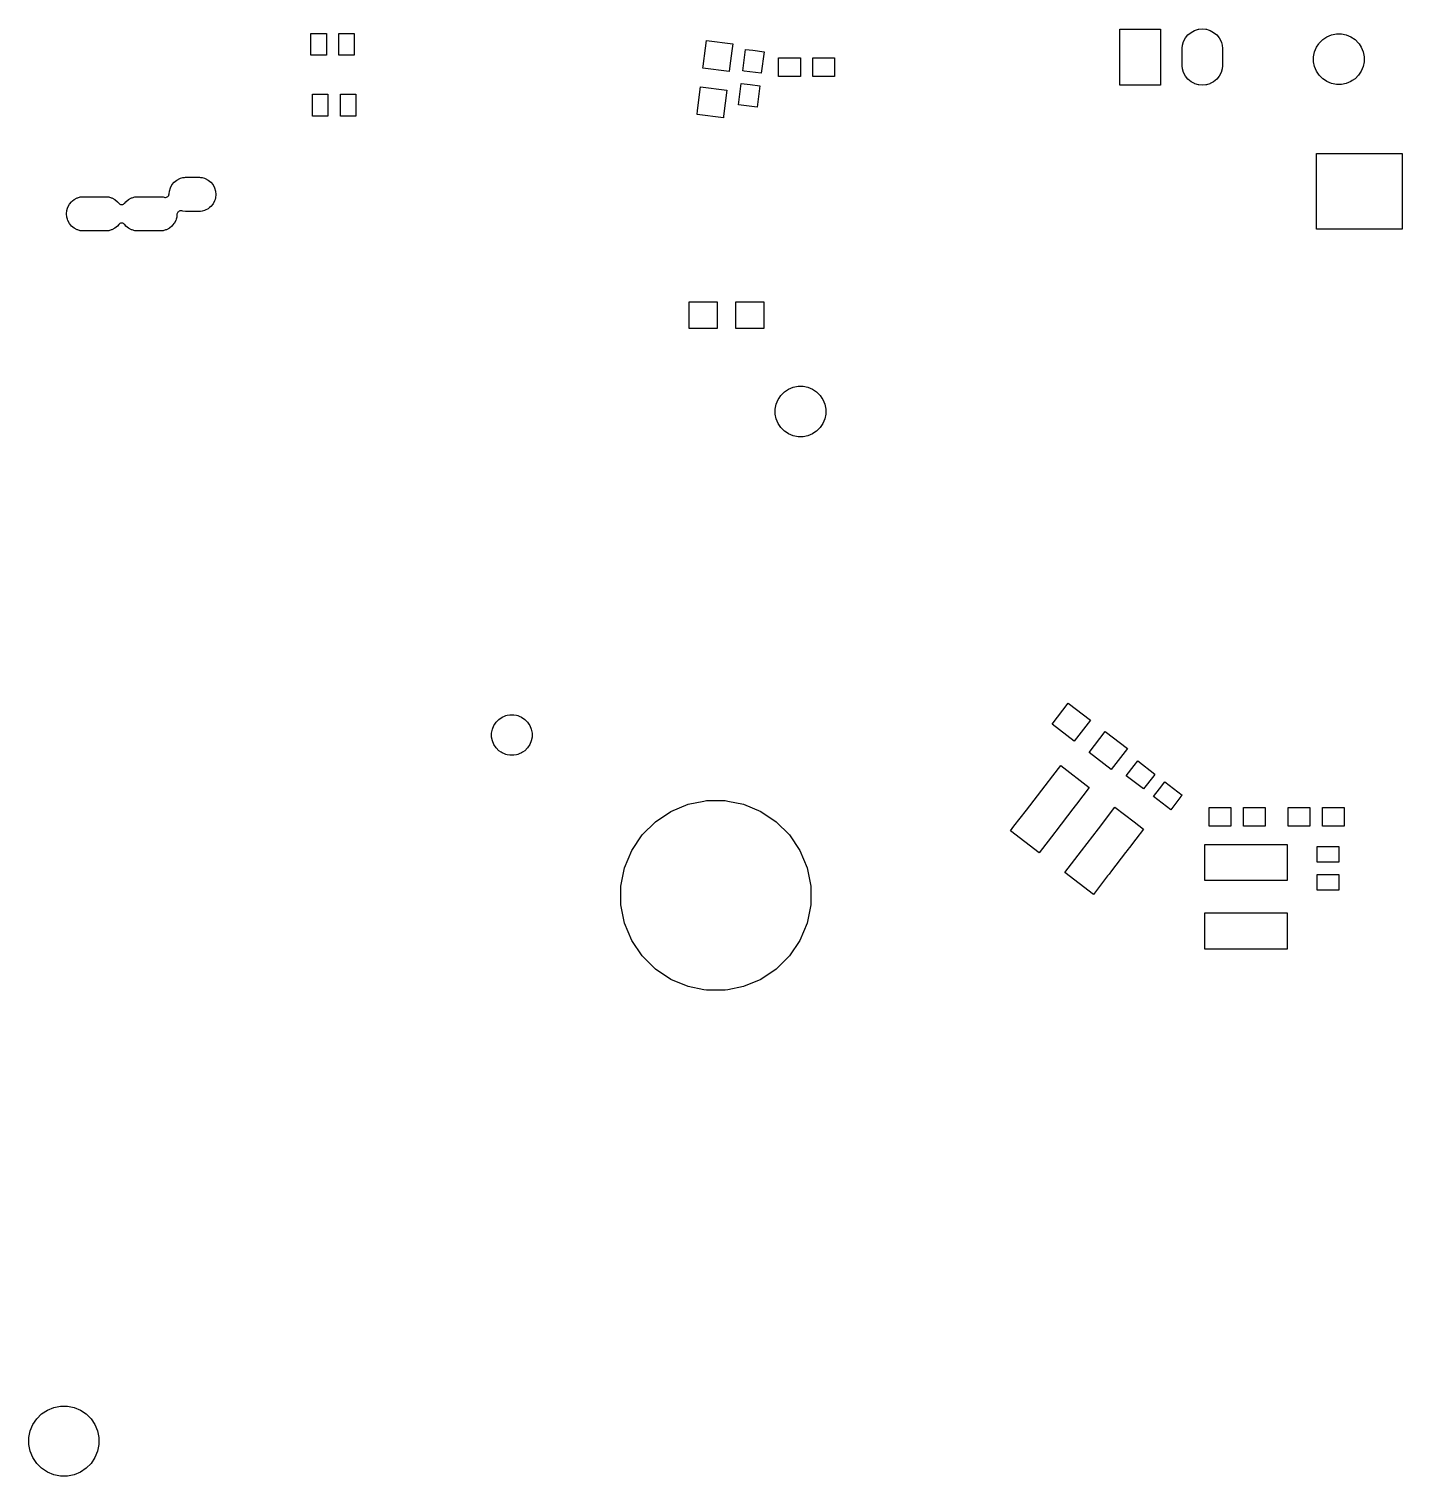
# Model space of a CAD drawing. Extents: x 70 to 174, y -172 to -82.
# Drawn here: x 75.2 to 119.34, y -171.83 to -125.3 of the extents above; entities that cross this region are included whole.
import ezdxf

# ---------------------------------------------------------------- set-up
doc = ezdxf.new("R2010")
doc.units = 0
doc.header["$MEASUREMENT"] = 0
doc.layers.add('BLACK', color=7, linetype='CONTINUOUS')

msp = doc.modelspace()

# ---------------------------------------------------------------- linework, layer by layer
at = {"layer": 'BLACK', "linetype": 'CONTINUOUS'}
for p, q in [((84.2591, -126.148), (84.2591, -125.448)), ((84.2591, -125.448), (84.7591, -125.448)), ((84.7591, -125.448), (84.7591, -126.148)), ((85.1591, -126.148), (85.1591, -125.448)), ((85.1591, -125.448), (85.6591, -125.448)), ((85.6591, -125.448), (85.6591, -126.148)), ((110.273, -127.106), (110.273, -125.306)), ((110.273, -125.306), (111.573, -125.306)), ((111.573, -125.306), (111.573, -127.106)), ((112.32, -125.706), (112.38, -125.593)), ((112.38, -125.593), (112.461, -125.494)), ((112.461, -125.494), (112.56, -125.413)), ((112.56, -125.413), (112.673, -125.352)), ((112.673, -125.352), (112.734, -125.334)), ((112.734, -125.334), (112.796, -125.315)), ((112.796, -125.315), (112.807, -125.314)), ((112.807, -125.314), (112.923, -125.303)), ((112.923, -125.303), (113.039, -125.314)), ((113.039, -125.314), (113.051, -125.315)), ((113.051, -125.315), (113.112, -125.334)), ((113.112, -125.334), (113.173, -125.352)), ((113.173, -125.352), (113.286, -125.413)), ((113.286, -125.413), (113.385, -125.494)), ((113.385, -125.494), (113.466, -125.593)), ((113.466, -125.593), (113.527, -125.706)), ((116.795, -125.645), (116.928, -125.556)), ((116.928, -125.556), (117.076, -125.495)), ((116.928, -125.556), (116.928, -125.556)), ((117.076, -125.495), (117.233, -125.464)), ((117.233, -125.464), (117.393, -125.464)), ((117.393, -125.464), (117.55, -125.495)), ((117.55, -125.495), (117.698, -125.556)), ((117.698, -125.556), (117.698, -125.556)), ((117.698, -125.556), (117.831, -125.645)), ((96.8768, -126.501), (96.9497, -125.924)), ((96.9497, -125.924), (96.9814, -125.672)), ((96.9814, -125.672), (97.8247, -125.779)), ((97.7953, -126.012), (97.7356, -126.485)), ((97.8247, -125.779), (97.7953, -126.012)), ((97.8247, -125.779), (97.8247, -125.779)), ((98.1485, -126.655), (98.2363, -125.96)), ((98.2363, -125.96), (98.2363, -125.96)), ((98.2363, -125.96), (98.4751, -125.99)), ((98.4751, -125.99), (98.8315, -126.035)), ((98.8315, -126.035), (98.7438, -126.73)), ((112.273, -125.924), (112.282, -125.828)), ((112.273, -126.488), (112.273, -125.924)), ((112.282, -125.828), (112.32, -125.706)), ((112.282, -125.828), (112.282, -125.828)), ((112.32, -125.706), (112.32, -125.706)), ((113.527, -125.706), (113.536, -125.736)), ((113.536, -125.736), (113.564, -125.828)), ((113.564, -125.828), (113.565, -125.837)), ((113.565, -125.837), (113.573, -125.924)), ((113.573, -125.924), (113.573, -126.488)), ((116.501, -126.196), (116.532, -126.039)), ((116.532, -126.039), (116.594, -125.891)), ((116.594, -125.891), (116.667, -125.781)), ((116.667, -125.781), (116.682, -125.758)), ((116.682, -125.758), (116.795, -125.645)), ((117.831, -125.645), (117.944, -125.758)), ((117.944, -125.758), (117.959, -125.781)), ((117.959, -125.781), (118.033, -125.891)), ((118.033, -125.891), (118.094, -126.039)), ((118.094, -126.039), (118.125, -126.196)), ((84.7591, -126.148), (84.2591, -126.148)), ((85.6591, -126.148), (85.1591, -126.148)), ((96.8686, -126.565), (96.8768, -126.501)), ((97.7356, -126.485), (97.7119, -126.672)), ((99.2991, -126.835), (99.2991, -126.235)), ((99.2991, -126.235), (99.9991, -126.235)), ((99.9991, -126.235), (99.9991, -126.835)), ((100.399, -126.835), (100.399, -126.235)), ((100.399, -126.235), (101.099, -126.235)), ((101.099, -126.235), (101.099, -126.835)), ((112.282, -126.583), (112.273, -126.488)), ((113.573, -126.488), (113.564, -126.583)), ((116.501, -126.356), (116.501, -126.196)), ((116.532, -126.513), (116.501, -126.356)), ((116.594, -126.66), (116.532, -126.513)), ((118.094, -126.513), (118.033, -126.66)), ((118.125, -126.356), (118.094, -126.513)), ((118.125, -126.196), (118.125, -126.356)), ((97.7119, -126.672), (96.8686, -126.565)), ((97.7119, -126.672), (97.7119, -126.672)), ((98.1932, -126.66), (98.1485, -126.655)), ((98.7438, -126.73), (98.1932, -126.66)), ((98.7438, -126.73), (98.7438, -126.73)), ((99.9991, -126.835), (99.2991, -126.835)), ((101.099, -126.835), (100.399, -126.835)), ((112.32, -126.706), (112.282, -126.583)), ((112.38, -126.819), (112.32, -126.706)), ((112.461, -126.918), (112.38, -126.819)), ((112.56, -126.999), (112.461, -126.918)), ((112.673, -127.059), (112.56, -126.999)), ((113.286, -126.999), (113.173, -127.059)), ((113.385, -126.918), (113.286, -126.999)), ((113.466, -126.819), (113.385, -126.918)), ((113.527, -126.706), (113.466, -126.819)), ((113.564, -126.583), (113.527, -126.706)), ((116.682, -126.793), (116.594, -126.66)), ((116.594, -126.66), (116.594, -126.66)), ((116.795, -126.906), (116.682, -126.793)), ((116.884, -126.966), (116.795, -126.906)), ((116.928, -126.995), (116.884, -126.966)), ((117.076, -127.056), (116.928, -126.995)), ((117.698, -126.995), (117.55, -127.056)), ((117.742, -126.966), (117.698, -126.995)), ((117.831, -126.906), (117.742, -126.966)), ((117.944, -126.793), (117.831, -126.906)), ((118.033, -126.66), (117.944, -126.793)), ((118.033, -126.66), (118.033, -126.66)), ((84.3099, -128.104), (84.3099, -127.404)), ((84.3099, -127.404), (84.8099, -127.404)), ((84.8099, -127.404), (84.8099, -128.104)), ((85.2099, -128.104), (85.2099, -127.404)), ((85.2099, -127.404), (85.7099, -127.404)), ((85.7099, -127.404), (85.7099, -128.104)), ((96.6962, -127.93), (96.7934, -127.16)), ((96.7934, -127.16), (96.7934, -127.16)), ((96.7934, -127.16), (97.6367, -127.267)), ((97.6367, -127.267), (97.531, -128.104)), ((98.0107, -127.746), (98.0984, -127.052)), ((98.0984, -127.052), (98.0984, -127.052)), ((98.0984, -127.052), (98.3848, -127.088)), ((98.3848, -127.088), (98.6937, -127.127)), ((98.6937, -127.127), (98.6059, -127.821)), ((111.573, -127.106), (110.273, -127.106)), ((112.685, -127.063), (112.673, -127.059)), ((112.796, -127.096), (112.685, -127.063)), ((112.807, -127.097), (112.796, -127.096)), ((112.923, -127.109), (112.807, -127.097)), ((113.039, -127.097), (112.923, -127.109)), ((113.051, -127.096), (113.039, -127.097)), ((113.161, -127.063), (113.051, -127.096)), ((113.173, -127.059), (113.161, -127.063)), ((117.233, -127.088), (117.076, -127.056)), ((117.393, -127.088), (117.233, -127.088)), ((117.55, -127.056), (117.393, -127.088)), ((96.6806, -128.053), (96.6962, -127.93)), ((98.6059, -127.821), (98.0107, -127.746)), ((98.6059, -127.821), (98.6059, -127.821)), ((84.8099, -128.104), (84.3099, -128.104)), ((85.7099, -128.104), (85.2099, -128.104)), ((97.5239, -128.16), (96.6806, -128.053)), ((97.531, -128.104), (97.5239, -128.16)), ((97.5239, -128.16), (97.5239, -128.16)), ((116.593, -131.736), (116.593, -129.306)), ((116.593, -129.306), (119.343, -129.306)), ((119.343, -129.306), (119.343, -131.736)), ((79.7967, -130.316), (79.8655, -130.232)), ((79.8655, -130.232), (79.9492, -130.163)), ((79.9492, -130.163), (80.0447, -130.112)), ((80.0447, -130.112), (80.0717, -130.104)), ((80.0717, -130.104), (80.1484, -130.081)), ((80.1484, -130.081), (80.2023, -130.075)), ((80.2023, -130.075), (80.2292, -130.073)), ((80.2292, -130.073), (80.6833, -130.073)), ((80.6833, -130.073), (80.7102, -130.075)), ((80.7102, -130.075), (80.7641, -130.081)), ((80.7641, -130.081), (80.8408, -130.104)), ((80.8408, -130.104), (80.8677, -130.112)), ((80.8677, -130.112), (80.9633, -130.163)), ((80.9633, -130.163), (81.047, -130.232)), ((81.047, -130.232), (81.1158, -130.316)), ((76.6492, -130.788), (76.7447, -130.737)), ((76.7447, -130.737), (76.7717, -130.729)), ((76.7717, -130.729), (76.8484, -130.706)), ((76.8484, -130.706), (76.9023, -130.7)), ((76.9023, -130.7), (76.9292, -130.698)), ((76.9292, -130.698), (77.6833, -130.698)), ((77.6833, -130.698), (77.7102, -130.7)), ((77.7102, -130.7), (77.7641, -130.706)), ((77.7641, -130.706), (77.8408, -130.729)), ((77.8408, -130.729), (77.8677, -130.737)), ((77.8677, -130.737), (77.9633, -130.788)), ((78.3992, -130.788), (78.4947, -130.737)), ((78.4947, -130.737), (78.5217, -130.729)), ((78.5217, -130.729), (78.5984, -130.706)), ((78.5984, -130.706), (78.6523, -130.7)), ((78.6523, -130.7), (78.6792, -130.698)), ((78.6792, -130.698), (79.4333, -130.698)), ((79.4333, -130.698), (79.5141, -130.706)), ((79.5141, -130.706), (79.5444, -130.715)), ((79.5444, -130.715), (79.5684, -130.72)), ((79.5684, -130.72), (79.5929, -130.72)), ((79.5929, -130.72), (79.617, -130.715)), ((79.617, -130.715), (79.6396, -130.706)), ((79.6396, -130.706), (79.66, -130.692)), ((79.66, -130.692), (79.6773, -130.675)), ((79.6773, -130.675), (79.6909, -130.654)), ((79.6909, -130.654), (79.7003, -130.632)), ((79.7003, -130.632), (79.7051, -130.608)), ((79.7051, -130.608), (79.7142, -130.515)), ((79.7142, -130.515), (79.7457, -130.411)), ((79.7142, -130.515), (79.7142, -130.515)), ((79.7457, -130.411), (79.7967, -130.316)), ((79.7457, -130.411), (79.7457, -130.411)), ((81.1158, -130.316), (81.1668, -130.411)), ((81.1668, -130.411), (81.1668, -130.411)), ((81.1668, -130.411), (81.1983, -130.515)), ((81.1983, -130.731), (81.1808, -130.788)), ((81.1983, -130.515), (81.2089, -130.623)), ((81.2089, -130.623), (81.1983, -130.731)), ((76.4036, -131.248), (76.4142, -131.14)), ((76.4142, -131.14), (76.4375, -131.063)), ((76.4375, -131.063), (76.4457, -131.036)), ((76.4457, -131.036), (76.4967, -130.941)), ((76.4967, -130.941), (76.5655, -130.857)), ((76.5655, -130.857), (76.6021, -130.827)), ((76.6021, -130.827), (76.6492, -130.788)), ((76.6492, -130.788), (76.6492, -130.788)), ((76.6492, -130.788), (76.6492, -130.788)), ((77.9633, -130.788), (78.047, -130.857)), ((78.047, -130.857), (78.0846, -130.903)), ((78.0846, -130.903), (78.1019, -130.92)), ((78.1019, -130.92), (78.1223, -130.934)), ((78.1223, -130.934), (78.145, -130.943)), ((78.145, -130.943), (78.169, -130.948)), ((78.169, -130.948), (78.1935, -130.948)), ((78.1935, -130.948), (78.2175, -130.943)), ((78.2175, -130.943), (78.2402, -130.934)), ((78.2402, -130.934), (78.2605, -130.92)), ((78.2605, -130.92), (78.2779, -130.903)), ((78.2779, -130.903), (78.3155, -130.857)), ((78.3155, -130.857), (78.3992, -130.788)), ((79.9852, -131.196), (79.9716, -131.216)), ((80.0025, -131.179), (79.9852, -131.196)), ((80.0229, -131.165), (80.0025, -131.179)), ((80.0455, -131.156), (80.0229, -131.165)), ((80.0696, -131.151), (80.0455, -131.156)), ((80.0941, -131.151), (80.0696, -131.151)), ((80.1181, -131.156), (80.0941, -131.151)), ((80.1484, -131.165), (80.1181, -131.156)), ((80.2292, -131.173), (80.1484, -131.165)), ((80.6833, -131.173), (80.2292, -131.173)), ((80.7102, -131.17), (80.6833, -131.173)), ((80.7641, -131.165), (80.7102, -131.17)), ((80.846, -131.14), (80.7641, -131.165)), ((80.8677, -131.133), (80.846, -131.14)), ((80.9633, -131.082), (80.8677, -131.133)), ((81.0049, -131.048), (80.9633, -131.082)), ((81.047, -131.014), (81.0049, -131.048)), ((81.1158, -130.93), (81.047, -131.014)), ((81.1668, -130.834), (81.1158, -130.93)), ((81.1158, -130.93), (81.1158, -130.93)), ((81.1158, -130.93), (81.1158, -130.93)), ((81.1808, -130.788), (81.1668, -130.834)), ((76.4142, -131.356), (76.4036, -131.248)), ((76.4346, -131.423), (76.4142, -131.356)), ((76.4457, -131.459), (76.4346, -131.423)), ((76.4967, -131.555), (76.4457, -131.459)), ((76.502, -131.561), (76.4967, -131.555)), ((76.4967, -131.555), (76.4967, -131.555)), ((76.4967, -131.555), (76.4967, -131.555)), ((76.5655, -131.639), (76.502, -131.561)), ((76.6492, -131.707), (76.5655, -131.639)), ((78.047, -131.639), (77.9633, -131.707)), ((78.0846, -131.593), (78.047, -131.639)), ((78.102, -131.575), (78.0846, -131.593)), ((78.1223, -131.562), (78.102, -131.575)), ((78.145, -131.552), (78.1223, -131.562)), ((78.169, -131.548), (78.145, -131.552)), ((78.1935, -131.548), (78.169, -131.548)), ((78.2175, -131.552), (78.1935, -131.548)), ((78.2402, -131.562), (78.2175, -131.552)), ((78.2605, -131.575), (78.2402, -131.562)), ((78.2779, -131.593), (78.2605, -131.575)), ((78.3155, -131.639), (78.2779, -131.593)), ((78.3992, -131.707), (78.3155, -131.639)), ((79.797, -131.639), (79.7133, -131.707)), ((79.8605, -131.561), (79.797, -131.639)), ((79.8658, -131.555), (79.8605, -131.561)), ((79.9168, -131.459), (79.8658, -131.555)), ((79.8658, -131.555), (79.8658, -131.555)), ((79.8658, -131.555), (79.8658, -131.555)), ((79.9279, -131.423), (79.9168, -131.459)), ((79.9483, -131.356), (79.9279, -131.423)), ((79.9574, -131.263), (79.9483, -131.356)), ((79.9622, -131.239), (79.9574, -131.263)), ((79.9716, -131.216), (79.9622, -131.239)), ((76.7447, -131.758), (76.6492, -131.707)), ((76.7717, -131.767), (76.7447, -131.758)), ((76.8484, -131.79), (76.7717, -131.767)), ((76.9023, -131.795), (76.8484, -131.79)), ((76.9292, -131.798), (76.9023, -131.795)), ((77.6833, -131.798), (76.9292, -131.798)), ((77.7102, -131.795), (77.6833, -131.798)), ((77.7641, -131.79), (77.7102, -131.795)), ((77.8408, -131.767), (77.7641, -131.79)), ((77.8677, -131.758), (77.8408, -131.767)), ((77.9633, -131.707), (77.8677, -131.758)), ((78.4947, -131.758), (78.3992, -131.707)), ((78.5217, -131.767), (78.4947, -131.758)), ((78.5984, -131.79), (78.5217, -131.767)), ((78.6523, -131.795), (78.5984, -131.79)), ((78.6792, -131.798), (78.6523, -131.795)), ((79.4333, -131.798), (78.6792, -131.798)), ((79.4602, -131.795), (79.4333, -131.798)), ((79.5141, -131.79), (79.4602, -131.795)), ((79.5908, -131.767), (79.5141, -131.79)), ((79.6177, -131.758), (79.5908, -131.767)), ((79.7133, -131.707), (79.6177, -131.758)), ((119.343, -131.736), (116.593, -131.736)), ((96.4231, -134.931), (96.4231, -134.081)), ((96.4231, -134.081), (97.3231, -134.081)), ((97.3231, -134.081), (97.3231, -134.931)), ((97.9231, -134.931), (97.9231, -134.081)), ((97.9231, -134.081), (98.8231, -134.081)), ((98.8231, -134.081), (98.8231, -134.931)), ((97.3231, -134.931), (96.4231, -134.931)), ((98.8231, -134.931), (97.9231, -134.931)), ((99.7672, -136.823), (99.9241, -136.792)), ((99.9241, -136.792), (100.084, -136.792)), ((100.084, -136.792), (100.241, -136.823)), ((99.2233, -137.367), (99.2845, -137.219)), ((99.2845, -137.219), (99.314, -137.175)), ((99.314, -137.175), (99.3734, -137.086)), ((99.3734, -137.086), (99.4865, -136.973)), ((99.4865, -136.973), (99.6195, -136.884)), ((99.6195, -136.884), (99.7672, -136.823)), ((99.6195, -136.884), (99.6195, -136.884)), ((100.241, -136.823), (100.389, -136.884)), ((100.389, -136.884), (100.389, -136.884)), ((100.389, -136.884), (100.522, -136.973)), ((100.522, -136.973), (100.635, -137.086)), ((100.635, -137.086), (100.694, -137.175)), ((100.694, -137.175), (100.724, -137.219)), ((100.724, -137.219), (100.785, -137.367)), ((99.1921, -137.524), (99.2233, -137.367)), ((99.1921, -137.684), (99.1921, -137.524)), ((99.2233, -137.841), (99.1921, -137.684)), ((100.785, -137.367), (100.816, -137.524)), ((100.816, -137.684), (100.785, -137.841)), ((100.816, -137.524), (100.816, -137.684)), ((99.2845, -137.989), (99.2233, -137.841)), ((99.3734, -138.122), (99.2845, -137.989)), ((99.2845, -137.989), (99.2845, -137.989)), ((99.4865, -138.235), (99.3734, -138.122)), ((100.635, -138.122), (100.522, -138.235)), ((100.724, -137.989), (100.635, -138.122)), ((100.785, -137.841), (100.724, -137.989)), ((100.724, -137.989), (100.724, -137.989)), ((99.5753, -138.294), (99.4865, -138.235)), ((99.6195, -138.324), (99.5753, -138.294)), ((99.7672, -138.385), (99.6195, -138.324)), ((99.9241, -138.416), (99.7672, -138.385)), ((100.084, -138.416), (99.9241, -138.416)), ((100.241, -138.385), (100.084, -138.416)), ((100.389, -138.324), (100.241, -138.385)), ((100.433, -138.294), (100.389, -138.324)), ((100.522, -138.235), (100.433, -138.294)), ((108.092, -147.655), (108.61, -146.981)), ((108.61, -146.981), (109.324, -147.528)), ((90.3087, -147.501), (90.4152, -147.43)), ((90.4152, -147.43), (90.4845, -147.401)), ((90.4152, -147.43), (90.4152, -147.43)), ((90.4845, -147.401), (90.5335, -147.381)), ((90.5335, -147.381), (90.5754, -147.372)), ((90.5754, -147.372), (90.6591, -147.356)), ((90.6591, -147.356), (90.7871, -147.356)), ((90.7871, -147.356), (90.8708, -147.372)), ((90.8708, -147.372), (90.9127, -147.381)), ((90.9127, -147.381), (90.9617, -147.401)), ((90.9617, -147.401), (91.031, -147.43)), ((91.031, -147.43), (91.031, -147.43)), ((91.031, -147.43), (91.1374, -147.501)), ((90.0731, -147.942), (90.0981, -147.816)), ((90.0731, -148.07), (90.0731, -147.942)), ((90.0981, -147.816), (90.1471, -147.698)), ((90.1471, -147.698), (90.1757, -147.655)), ((90.1757, -147.655), (90.2182, -147.591)), ((90.2182, -147.591), (90.3087, -147.501)), ((91.1374, -147.501), (91.228, -147.591)), ((91.228, -147.591), (91.2705, -147.655)), ((91.2705, -147.655), (91.2991, -147.698)), ((91.2991, -147.698), (91.3481, -147.816)), ((91.3481, -147.816), (91.3731, -147.942)), ((91.3731, -147.942), (91.3731, -148.07)), ((108.806, -148.203), (108.092, -147.655)), ((108.092, -147.655), (108.092, -147.655)), ((109.324, -147.528), (108.806, -148.203)), ((109.282, -148.568), (109.8, -147.894)), ((109.324, -147.528), (109.324, -147.528)), ((109.8, -147.894), (110.514, -148.442)), ((90.0981, -148.195), (90.0731, -148.07)), ((90.1471, -148.314), (90.0981, -148.195)), ((90.2182, -148.42), (90.1471, -148.314)), ((90.1471, -148.314), (90.1471, -148.314)), ((90.3087, -148.511), (90.2182, -148.42)), ((91.228, -148.42), (91.1374, -148.511)), ((91.2991, -148.314), (91.228, -148.42)), ((91.3481, -148.195), (91.2991, -148.314)), ((91.2991, -148.314), (91.2991, -148.314)), ((91.3731, -148.07), (91.3481, -148.195)), ((90.3799, -148.558), (90.3087, -148.511)), ((90.4152, -148.582), (90.3799, -148.558)), ((90.4845, -148.61), (90.4152, -148.582)), ((90.5335, -148.631), (90.4845, -148.61)), ((90.5754, -148.639), (90.5335, -148.631)), ((90.6591, -148.656), (90.5754, -148.639)), ((90.7871, -148.656), (90.6591, -148.656)), ((90.8708, -148.639), (90.7871, -148.656)), ((90.9127, -148.631), (90.8708, -148.639)), ((90.9617, -148.61), (90.9127, -148.631)), ((91.031, -148.582), (90.9617, -148.61)), ((91.0663, -148.558), (91.031, -148.582)), ((91.1374, -148.511), (91.0663, -148.558)), ((109.996, -149.116), (109.282, -148.568)), ((109.282, -148.568), (109.282, -148.568)), ((110.514, -148.442), (109.996, -149.116)), ((110.514, -148.442), (110.514, -148.442)), ((110.733, -148.982), (110.844, -148.838)), ((110.844, -148.838), (111.399, -149.264)), ((107.867, -149.637), (108.114, -149.314)), ((108.114, -149.314), (108.369, -148.982)), ((108.369, -148.982), (109.289, -149.688)), ((110.478, -149.314), (110.733, -148.982)), ((111.034, -149.74), (110.478, -149.314)), ((110.478, -149.314), (110.478, -149.314)), ((111.361, -149.314), (111.034, -149.74)), ((111.399, -149.264), (111.361, -149.314)), ((111.399, -149.264), (111.399, -149.264)), ((107.269, -150.416), (107.867, -149.637)), ((107.867, -149.637), (107.867, -149.637)), ((109.289, -149.688), (108.874, -150.229)), ((111.351, -149.983), (111.541, -149.736)), ((111.541, -149.736), (111.716, -149.507)), ((111.716, -149.507), (112.272, -149.934)), ((95.8373, -150.459), (96.3923, -150.229)), ((96.3923, -150.229), (96.8977, -150.129)), ((96.8977, -150.129), (96.9816, -150.112)), ((96.9816, -150.112), (97.5824, -150.112)), ((97.5824, -150.112), (97.6663, -150.129)), ((97.6663, -150.129), (98.1717, -150.229)), ((98.1717, -150.229), (98.7267, -150.459)), ((108.832, -150.283), (108.756, -150.382)), ((108.874, -150.229), (108.832, -150.283)), ((111.906, -150.41), (111.351, -149.983)), ((111.351, -149.983), (111.351, -149.983)), ((112.233, -149.983), (111.906, -150.41)), ((112.272, -149.934), (112.233, -149.983)), ((112.272, -149.934), (112.272, -149.934)), ((95.3377, -150.793), (95.8373, -150.459)), ((98.7267, -150.459), (99.2263, -150.793)), ((106.867, -150.94), (107.269, -150.416)), ((108.756, -150.382), (108.209, -151.096)), ((108.756, -150.382), (108.756, -150.382)), ((109.581, -151.016), (110.114, -150.321)), ((110.114, -150.321), (110.114, -150.321)), ((110.114, -150.321), (110.729, -150.793)), ((113.142, -150.94), (113.142, -150.34)), ((113.142, -150.34), (113.842, -150.34)), ((113.842, -150.34), (113.842, -150.94)), ((114.242, -150.94), (114.242, -150.34)), ((114.242, -150.34), (114.942, -150.34)), ((114.942, -150.34), (114.942, -150.94)), ((115.682, -150.94), (115.682, -150.34)), ((115.682, -150.34), (116.382, -150.34)), ((116.382, -150.34), (116.382, -150.94)), ((116.782, -150.94), (116.782, -150.34)), ((116.782, -150.34), (117.482, -150.34)), ((117.482, -150.34), (117.482, -150.94)), ((94.9129, -151.218), (95.3377, -150.793)), ((99.2263, -150.793), (99.6511, -151.218)), ((106.756, -151.084), (106.867, -150.94)), ((107.676, -151.791), (106.756, -151.084)), ((108.178, -151.136), (107.676, -151.791)), ((108.209, -151.096), (108.178, -151.136)), ((109.034, -151.73), (109.581, -151.016)), ((110.729, -150.793), (111.034, -151.028)), ((111.034, -151.028), (110.781, -151.358)), ((113.842, -150.94), (113.142, -150.94)), ((114.942, -150.94), (114.242, -150.94)), ((116.382, -150.94), (115.682, -150.94)), ((117.482, -150.94), (116.782, -150.94)), ((94.5791, -151.717), (94.9129, -151.218)), ((99.6511, -151.218), (99.9849, -151.717)), ((110.578, -151.623), (110.532, -151.682)), ((110.781, -151.358), (110.578, -151.623)), ((112.998, -152.686), (112.998, -151.526)), ((112.998, -151.526), (115.648, -151.526)), ((115.648, -151.526), (115.648, -152.686)), ((116.613, -152.091), (116.613, -151.591)), ((116.613, -151.591), (117.313, -151.591)), ((117.313, -151.591), (117.313, -152.091)), ((94.3492, -152.272), (94.5791, -151.717)), ((99.9849, -151.717), (100.215, -152.272)), ((107.676, -151.791), (107.676, -151.791)), ((108.501, -152.424), (109.034, -151.73)), ((109.034, -151.73), (109.034, -151.73)), ((110.456, -151.781), (110, -152.376)), ((110.502, -151.722), (110.456, -151.781)), ((110.532, -151.682), (110.502, -151.722)), ((117.313, -152.091), (116.613, -152.091)), ((94.232, -152.862), (94.3492, -152.272)), ((100.215, -152.272), (100.332, -152.862)), ((109.421, -153.13), (108.501, -152.424)), ((109.878, -152.535), (109.421, -153.13)), ((109.923, -152.475), (109.878, -152.535)), ((110, -152.376), (109.923, -152.475)), ((109.923, -152.475), (109.923, -152.475)), ((116.613, -152.991), (116.613, -152.491)), ((116.613, -152.491), (117.313, -152.491)), ((117.313, -152.491), (117.313, -152.991)), ((94.232, -153.462), (94.232, -152.862)), ((100.332, -152.862), (100.332, -153.462)), ((115.648, -152.686), (112.998, -152.686)), ((117.313, -152.991), (116.613, -152.991)), ((94.3492, -154.052), (94.232, -153.462)), ((100.332, -153.462), (100.215, -154.052)), ((112.998, -154.886), (112.998, -153.726)), ((112.998, -153.726), (115.648, -153.726)), ((115.648, -153.726), (115.648, -154.886)), ((94.5791, -154.607), (94.3492, -154.052)), ((100.215, -154.052), (99.9849, -154.607)), ((94.9129, -155.106), (94.5791, -154.607)), ((99.9849, -154.607), (99.6511, -155.106)), ((115.648, -154.886), (112.998, -154.886)), ((95.3377, -155.531), (94.9129, -155.106)), ((99.6511, -155.106), (99.2263, -155.531)), ((95.8373, -155.865), (95.3377, -155.531)), ((96.3923, -156.095), (95.8373, -155.865)), ((98.7267, -155.865), (98.1717, -156.095)), ((99.2263, -155.531), (98.7267, -155.865)), ((96.8977, -156.195), (96.3923, -156.095)), ((96.9816, -156.212), (96.8977, -156.195)), ((97.5824, -156.212), (96.9816, -156.212)), ((97.6663, -156.195), (97.5824, -156.212)), ((98.1717, -156.095), (97.6663, -156.195)), ((75.6059, -169.832), (75.7902, -169.709)), ((75.7902, -169.709), (75.9949, -169.624)), ((75.9949, -169.624), (76.1036, -169.602)), ((76.1036, -169.602), (76.2123, -169.581)), ((76.2123, -169.581), (76.4339, -169.581)), ((76.4339, -169.581), (76.5426, -169.602)), ((76.5426, -169.602), (76.6512, -169.624)), ((76.6512, -169.624), (76.856, -169.709)), ((76.856, -169.709), (77.0402, -169.832)), ((75.2413, -170.378), (75.3261, -170.173)), ((75.3261, -170.173), (75.4492, -169.989)), ((75.4492, -169.989), (75.6059, -169.832)), ((77.0402, -169.832), (77.1969, -169.989)), ((77.1969, -169.989), (77.32, -170.173)), ((77.32, -170.173), (77.4049, -170.378)), ((75.1981, -170.595), (75.2413, -170.378)), ((75.1981, -170.816), (75.1981, -170.595)), ((77.4049, -170.378), (77.4481, -170.595)), ((77.4481, -170.595), (77.4481, -170.816)), ((75.2413, -171.034), (75.1981, -170.816)), ((75.3261, -171.239), (75.2413, -171.034)), ((77.4049, -171.034), (77.32, -171.239)), ((77.4481, -170.816), (77.4049, -171.034)), ((75.4492, -171.423), (75.3261, -171.239)), ((75.6059, -171.58), (75.4492, -171.423)), ((75.7902, -171.703), (75.6059, -171.58)), ((77.0402, -171.58), (76.856, -171.703)), ((77.1969, -171.423), (77.0402, -171.58)), ((77.32, -171.239), (77.1969, -171.423)), ((75.9949, -171.787), (75.7902, -171.703)), ((76.1036, -171.809), (75.9949, -171.787)), ((76.2123, -171.831), (76.1036, -171.809)), ((76.4339, -171.831), (76.2123, -171.831)), ((76.5426, -171.809), (76.4339, -171.831)), ((76.6512, -171.787), (76.5426, -171.809)), ((76.856, -171.703), (76.6512, -171.787))]:
    msp.add_line(p, q, dxfattribs=at)

doc.saveas('drawing.dxf')
